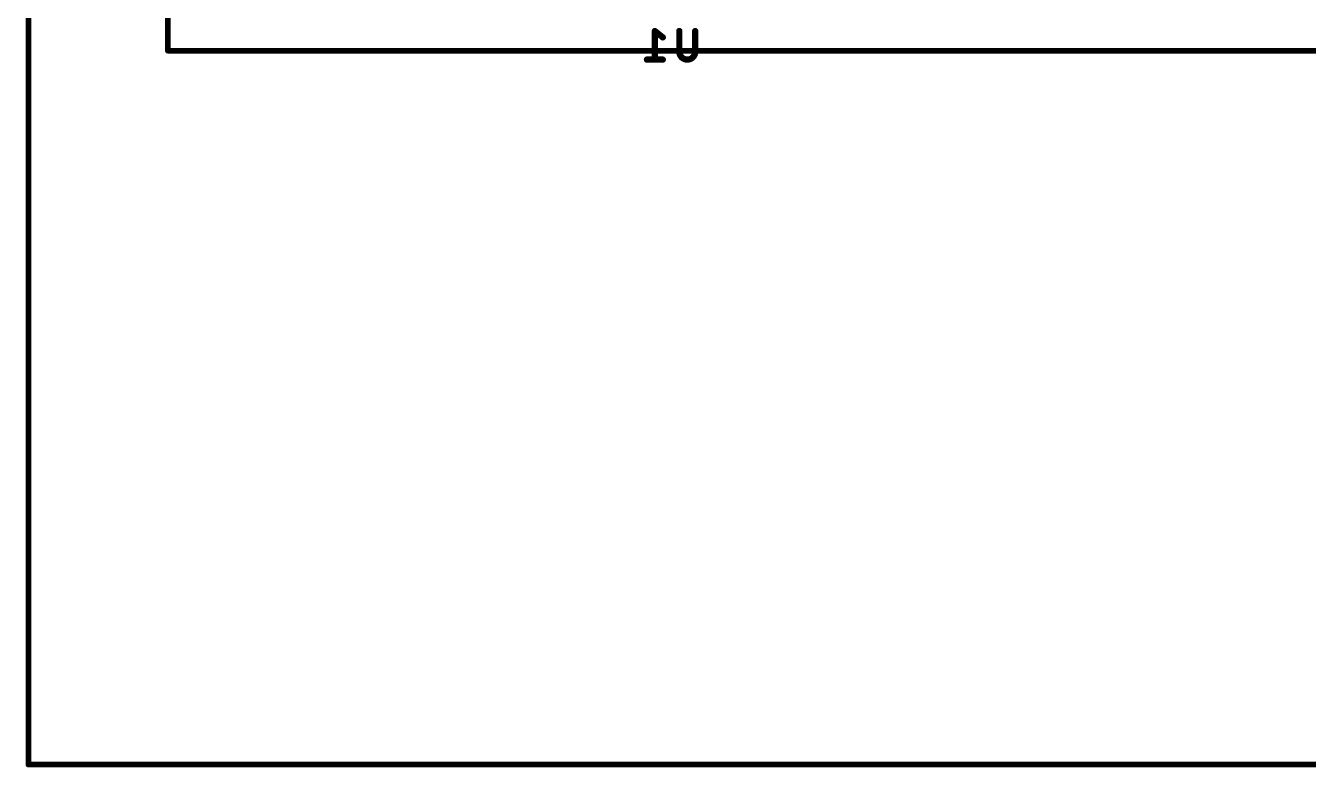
# Model space of a CAD drawing. Extents: x -5 to 151, y -26 to 100.
# Drawn here: x -5.18 to 41.59, y -26.14 to 0.91 of the extents above; entities that cross this region are included whole.
import ezdxf

# ---------------------------------------------------------------- set-up
doc = ezdxf.new("R2010")
doc.units = 0
for name, color, linetype in [('1', 12, 'CONTINUOUS'), ('20', 31, 'CONTINUOUS'), ('21', 253, 'CONTINUOUS'), ('26', 253, 'CONTINUOUS')]:
    doc.layers.add(name, color=color, linetype=linetype)

msp = doc.modelspace()

# ---------------------------------------------------------------- linework, layer by layer
at = {"layer": '1', "const_width": 0.1524}
for points in [[(0, 94.615), (0, 0)], [(0, 0), (82.55, 0)]]:
    msp.add_lwpolyline(points, dxfattribs=at)
at = {"layer": '1', "const_width": 0.0762}
for points in [[(0, 0.0381, 1), (0, -0.0381)], [(-0.0381, 0, 1), (0.0381, 0)]]:
    msp.add_lwpolyline(points, format="xyb", dxfattribs=at)
at = {"layer": '20', "const_width": 0.2032}
for points in [[(-5.08, -26.035), (-5.08, 100.33)], [(150.495, -26.035), (-5.08, -26.035)]]:
    msp.add_lwpolyline(points, dxfattribs=at)
at = {"layer": '20', "const_width": 0.1016}
for points in [[(-5.08, -25.9842, 1), (-5.08, -26.0858)], [(-5.1308, -26.035, 1), (-5.0292, -26.035)]]:
    msp.add_lwpolyline(points, format="xyb", dxfattribs=at)
at = {"layer": '21', "const_width": 0.2032}
for points in [[(0, 0), (0, 94.615)], [(0, 0), (82.55, 0)]]:
    msp.add_lwpolyline(points, dxfattribs=at)
at = {"layer": '21', "const_width": 0.1016}
for points in [[(0, 0.0508, 1), (0, -0.0508)], [(-0.0508, 0, 1), (0.0508, 0)]]:
    msp.add_lwpolyline(points, format="xyb", dxfattribs=at)
at = {"layer": '26', "const_width": 0.2286}
for points in [[(18.0519, 0.4863), (17.7626, 0.7177)], [(17.7626, 0.7177), (17.7626, -0.3237)], [(18.6544, -0.0344), (18.6544, 0.7177)], [(19.233, 0.7177), (19.233, -0.0344)], [(18.0519, -0.3237), (17.4733, -0.3237)]]:
    msp.add_lwpolyline(points, dxfattribs=at)
at = {"layer": '26'}
for points, const_width in [([(17.7983, 0.7623, 1), (17.7269, 0.6731)], 0.1143), ([(17.8197, 0.7177, 1), (17.7054, 0.7177)], 0.1143), ([(18.0162, 0.4416, 1), (18.0876, 0.5309)], 0.1143), ([(18.7115, 0.7177, 1), (18.5972, 0.7177)], 0.1143), ([(19.2901, 0.7177, 1), (19.1758, 0.7177)], 0.1143), ([(18.6544, -0.0344, 1), (19.233, -0.0344)], 0.2286), ([(18.7115, -0.0344, 1), (18.5972, -0.0344)], 0.1143), ([(18.5972, -0.0344, 1), (18.7115, -0.0344)], 0.1143), ([(19.2901, -0.0344, 1), (19.1758, -0.0344)], 0.1143), ([(19.1758, -0.0344, 1), (19.2901, -0.0344)], 0.1143), ([(17.4733, -0.2666, 1), (17.4733, -0.3809)], 0.1143), ([(17.7054, -0.3237, 1), (17.8197, -0.3237)], 0.1143), ([(18.0519, -0.3809, 1), (18.0519, -0.2666)], 0.1143)]:
    msp.add_lwpolyline(points, format="xyb", dxfattribs=dict(at, const_width=const_width))

doc.saveas('drawing.dxf')
